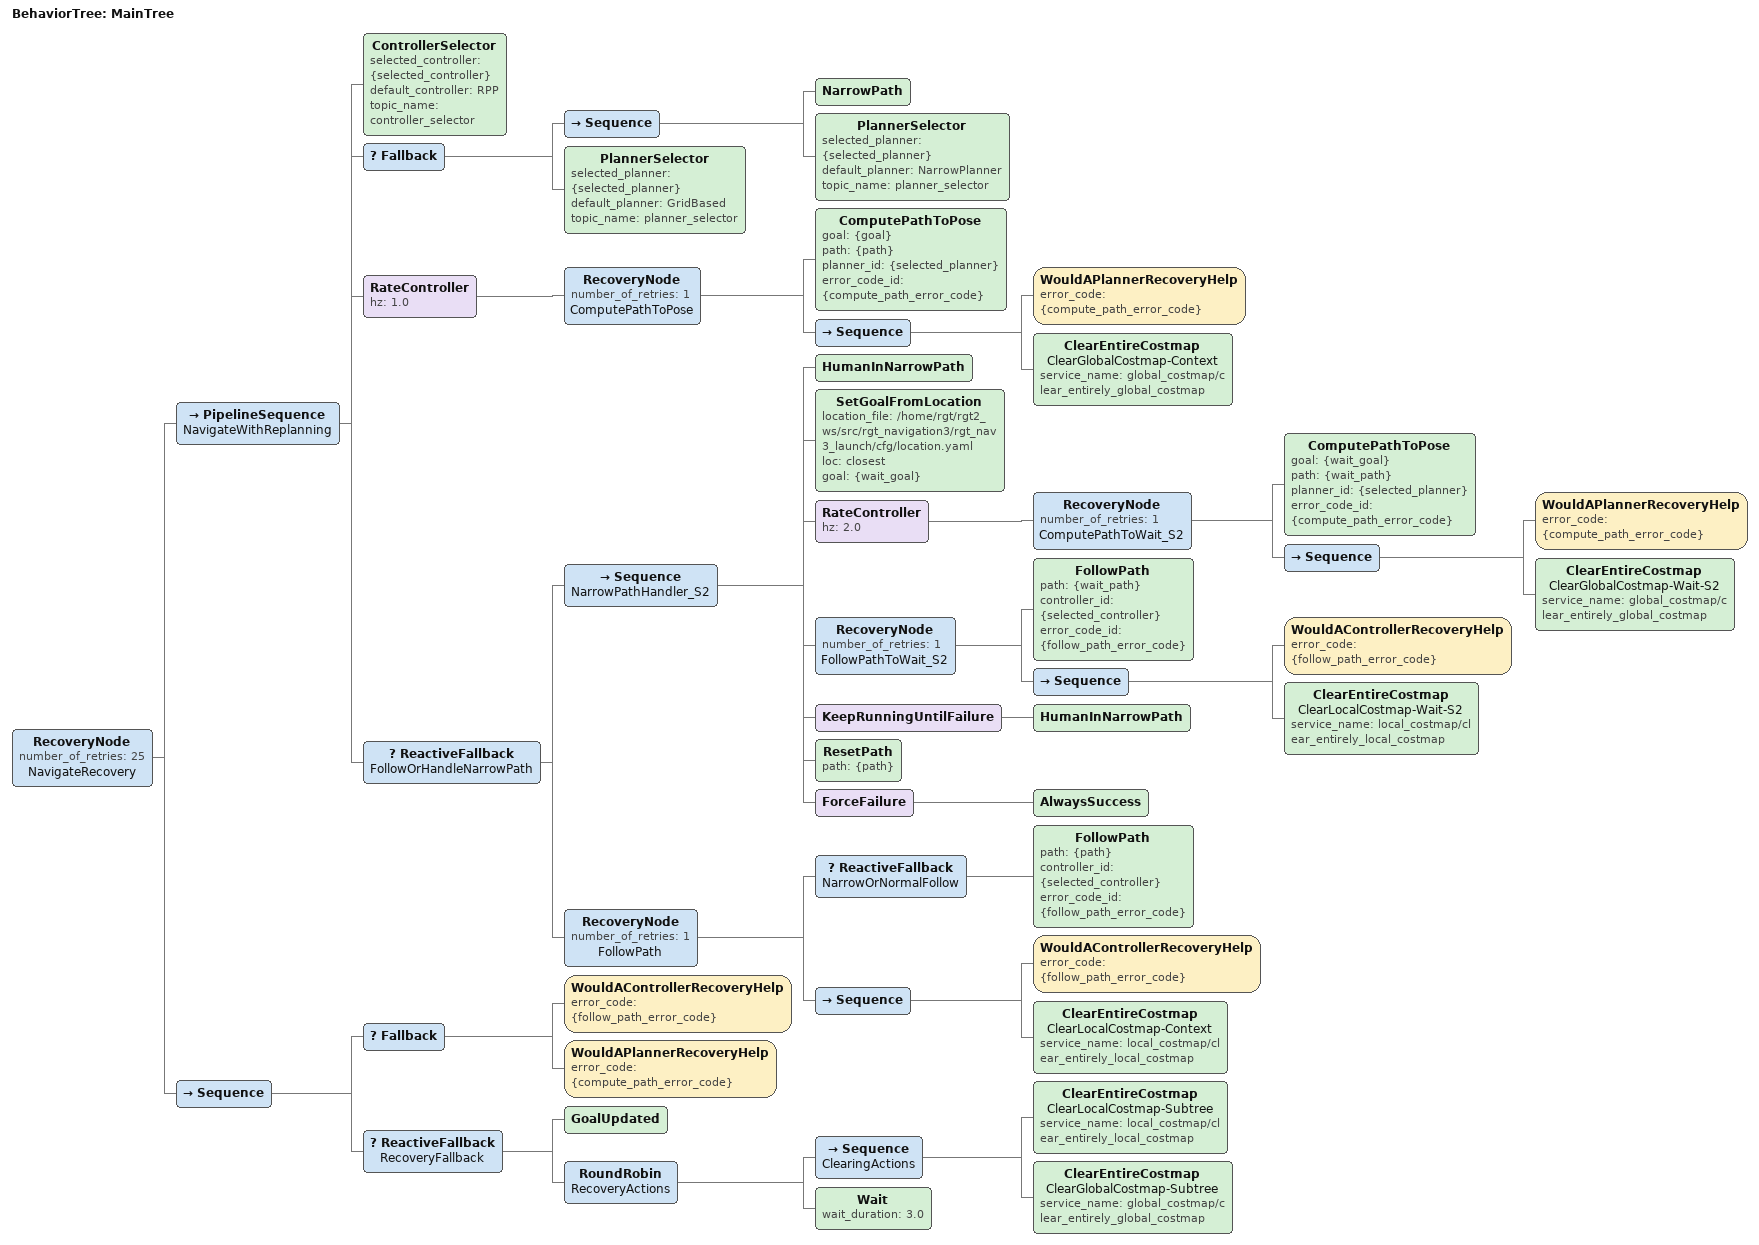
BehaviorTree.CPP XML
<root BTCPP_format="4" main_tree_to_execute="MainTree">
  <BehaviorTree ID="MainTree">
    <RecoveryNode number_of_retries="25" name="NavigateRecovery">

      <!-- ═══ CHILD 1: Normal navigation pipeline (modified) ═══ -->
      <PipelineSequence name="NavigateWithReplanning">
        <ControllerSelector
          selected_controller="{selected_controller}"
          default_controller="RPP"
          topic_name="controller_selector"/>
        <Fallback>
          <Sequence>
            <NarrowPath/>
            <PlannerSelector
              selected_planner="{selected_planner}"
              default_planner="NarrowPlanner"
              topic_name="planner_selector"/>
          </Sequence>
          <PlannerSelector
            selected_planner="{selected_planner}"
            default_planner="GridBased"
            topic_name="planner_selector"/>
        </Fallback>

        <!-- ComputePath: No change -->
        <RateController hz="1.0">
          <RecoveryNode number_of_retries="1" name="ComputePathToPose">
            <ComputePathToPose
              goal="{goal}"
              path="{path}"
              planner_id="{selected_planner}"
              error_code_id="{compute_path_error_code}"/>
            <Sequence>
              <WouldAPlannerRecoveryHelp error_code="{compute_path_error_code}"/>
              <ClearEntireCostmap
                name="ClearGlobalCostmap-Context"
                service_name="global_costmap/clear_entirely_global_costmap"/>
            </Sequence>
          </RecoveryNode>
        </RateController>

        <ReactiveFallback name="FollowOrHandleNarrowPath">

          <!-- Child 1: NarrowPath handler — no ForceFailure -->
          <Sequence name="NarrowPathHandler_S2">

            <!-- Guard -->
            <HumanInNarrowPath/>    <!-- your detection plugin as a Condition node -->

            <!-- Tính goal wait place -->
            <SetGoalFromLocation
              location_file="/home/rgt/rgt2_ws/src/rgt_navigation3/rgt_nav3_launch/cfg/location.yaml"
              loc="closest"
              goal="{wait_goal}"/>

            <!-- Compute path tới wait place -->
            <RateController hz="2.0">
              <RecoveryNode number_of_retries="1" name="ComputePathToWait_S2">
                <ComputePathToPose
                  goal="{wait_goal}"
                  path="{wait_path}"
                  planner_id="{selected_planner}"
                  error_code_id="{compute_path_error_code}"/>
                <Sequence>
                  <WouldAPlannerRecoveryHelp error_code="{compute_path_error_code}"/>
                  <ClearEntireCostmap
                    name="ClearGlobalCostmap-Wait-S2"
                    service_name="global_costmap/clear_entirely_global_costmap"/>
                </Sequence>
              </RecoveryNode>
            </RateController>

            <!-- Follow tới wait place -->
            <RecoveryNode number_of_retries="1" name="FollowPathToWait_S2">
              <FollowPath
                path="{wait_path}"
                controller_id="{selected_controller}"
                error_code_id="{follow_path_error_code}"/>
              <Sequence>
                <WouldAControllerRecoveryHelp error_code="{follow_path_error_code}"/>
                <ClearEntireCostmap
                  name="ClearLocalCostmap-Wait-S2"
                  service_name="local_costmap/clear_entirely_local_costmap"/>
                </Sequence>
            </RecoveryNode>

            <!-- Wait at wait place until human clears the narrow path -->
            <KeepRunningUntilFailure>
              <HumanInNarrowPath/>
            </KeepRunningUntilFailure>

            <ResetPath path="{path}"/>
            <ForceFailure>
              <AlwaysSuccess/>
            </ForceFailure>
          </Sequence>

          <!-- Child 2: Conditional FollowPath — narrow path or normal -->
          <RecoveryNode number_of_retries="1" name="FollowPath">
            <ReactiveFallback name="NarrowOrNormalFollow">

              <!-- Normal FollowPath (not a narrow path) -->
              <FollowPath
                path="{path}"
                controller_id="{selected_controller}"
                error_code_id="{follow_path_error_code}"/>

            </ReactiveFallback>
            <Sequence>
              <WouldAControllerRecoveryHelp error_code="{follow_path_error_code}"/>
              <ClearEntireCostmap
                name="ClearLocalCostmap-Context"
                service_name="local_costmap/clear_entirely_local_costmap"/>
            </Sequence>
          </RecoveryNode>

        </ReactiveFallback>
      </PipelineSequence>

      <!-- ═══ CHILD 2: Recovery subtree — giữ nguyên ═══ -->
      <Sequence>
        <Fallback>
          <WouldAControllerRecoveryHelp error_code="{follow_path_error_code}"/>
          <WouldAPlannerRecoveryHelp error_code="{compute_path_error_code}"/>
        </Fallback>
        <ReactiveFallback name="RecoveryFallback">
          <GoalUpdated/>
          <RoundRobin name="RecoveryActions">
            <Sequence name="ClearingActions">
              <ClearEntireCostmap name="ClearLocalCostmap-Subtree" service_name="local_costmap/clear_entirely_local_costmap"/>
              <ClearEntireCostmap name="ClearGlobalCostmap-Subtree" service_name="global_costmap/clear_entirely_global_costmap"/>
            </Sequence>
            <Wait wait_duration="3.0"/>
          </RoundRobin>
        </ReactiveFallback>
      </Sequence>
    </RecoveryNode>
  </BehaviorTree>
</root>
